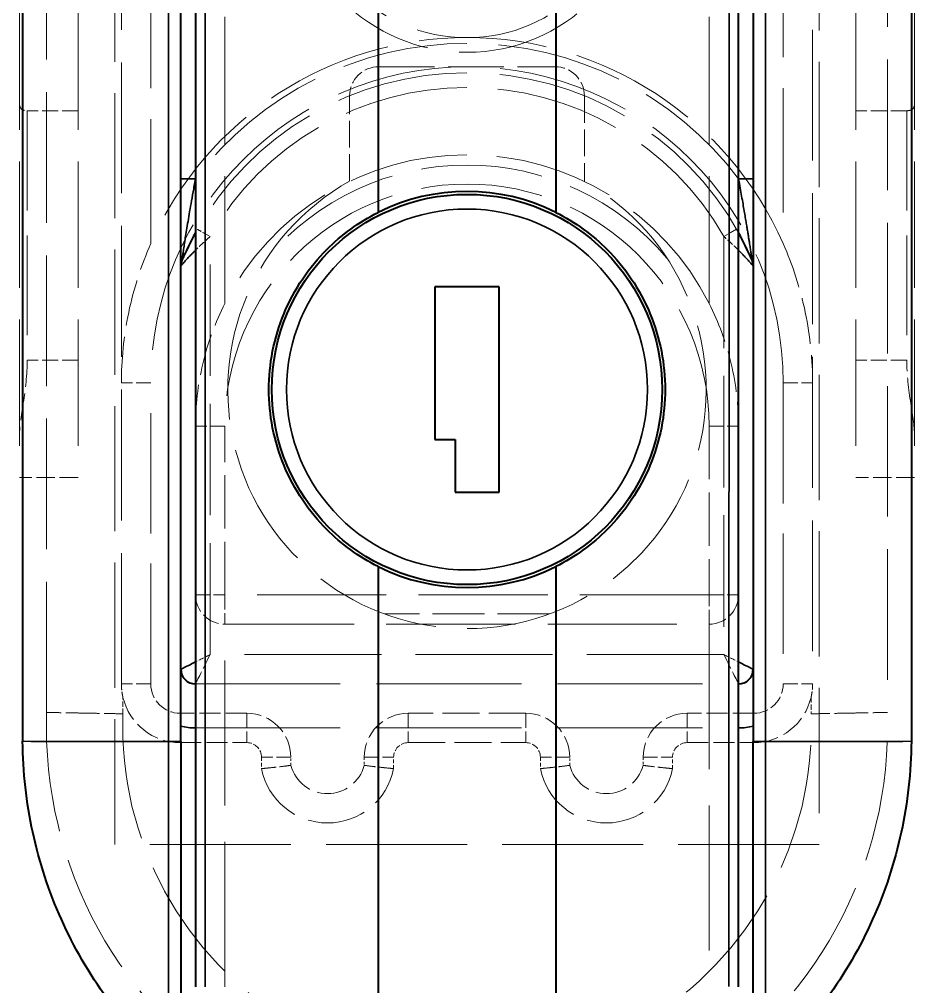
# Model space of a CAD drawing. Header units: millimetres. Extents: x 0 to 2523, y 0 to 1782.
# Drawn here: x 208.18 to 253.93, y 1407.33 to 1456.78 of the extents above; entities that cross this region are included whole.
import ezdxf

# ---------------------------------------------------------------- set-up
doc = ezdxf.new("R2010")
doc.units = ezdxf.units.MM
doc.header["$LTSCALE"] = 3
doc.linetypes.add('DASHED', pattern=[0.2067, 0.1654, -0.0413])
for name, color, linetype, lineweight in [('가려진 것(ISO)', 2, 'DASHED', 18), ('가려진 좁은 것(ISO)', 2, 'DASHED', 18), ('가시적인 것(ISO)', 3, 'Continuous', 40), ('가시적인 좁은 것(ISO)', 3, 'Continuous', 35)]:
    doc.layers.add(name, color=color, linetype=linetype, lineweight=lineweight)

msp = doc.modelspace()

# ---------------------------------------------------------------- linework, layer by layer
at = {"layer": '가려진 것(ISO)', "ltscale": 12.901145}
for p, q in [((213.0513, 1414.6057), (213.0513, 1558.6057)), ((249.0513, 1558.6057), (249.0513, 1414.6057))]:
    msp.add_line(p, q, dxfattribs=at)
at = {"layer": '가려진 것(ISO)', "ltscale": 13.453591}
for p, q in [((209.5713, 1421.3477), (209.5713, 1554.8289)), ((252.5313, 1554.8289), (252.5313, 1421.3477))]:
    msp.add_line(p, q, dxfattribs=at)
at = {"layer": '가려진 것(ISO)', "ltscale": 13.48312}
for p, q in [((213.3913, 1422.8034), (213.3913, 1539.8557)), ((248.7112, 1539.8557), (248.7112, 1422.8034))]:
    msp.add_line(p, q, dxfattribs=at)
at = {"layer": '가려진 것(ISO)', "ltscale": 13.025194}
for p, q in [((208.1763, 1538.3557), (208.1763, 1433.3557)), ((211.1763, 1538.3557), (211.1763, 1433.3557)), ((250.9263, 1538.3557), (250.9263, 1433.3557)), ((253.9263, 1538.3557), (253.9263, 1433.3557))]:
    msp.add_line(p, q, dxfattribs=at)
at = {"layer": '가려진 것(ISO)', "ltscale": 5.71399}
msp.add_line((226.5513, 1454.3557), (235.5513, 1454.3557), dxfattribs=at)
at = {"layer": '가려진 것(ISO)', "ltscale": 2.760872}
for p, q in [((225.0513, 1448.507), (225.0513, 1452.8557)), ((237.0513, 1452.8557), (237.0513, 1448.507))]:
    msp.add_line(p, q, dxfattribs=at)
at = {"layer": '가려진 것(ISO)', "ltscale": 10.2806}
for p, q in [((208.5782, 1452.1057), (208.5782, 1439.3557)), ((253.5244, 1452.1057), (253.5244, 1439.3557))]:
    msp.add_line(p, q, dxfattribs=at)
at = {"layer": '가려진 것(ISO)', "ltscale": 1.649416}
for p, q in [((211.1763, 1452.1057), (208.5782, 1452.1057)), ((253.5244, 1452.1057), (250.9263, 1452.1057))]:
    msp.add_line(p, q, dxfattribs=at)
at = {"layer": '가려진 것(ISO)', "ltscale": 1.904597}
for p, q in [((211.1763, 1433.3557), (208.1763, 1433.3557)), ((253.9263, 1433.3557), (250.9263, 1433.3557))]:
    msp.add_line(p, q, dxfattribs=at)
at = {"layer": '가려진 것(ISO)', "ltscale": 13.304306}
msp.add_line((218.6763, 1425.8557), (243.4263, 1425.8557), dxfattribs=at)
at = {"layer": '가려진 것(ISO)', "ltscale": 14.916949}
msp.add_line((217.1763, 1422.8041), (244.9263, 1422.8041), dxfattribs=at)
at = {"layer": '가려진 것(ISO)', "ltscale": 0.531622}
for p, q in [((213.4713, 1421.2779), (213.4713, 1422.1154)), ((248.6313, 1422.1154), (248.6313, 1421.2779))]:
    msp.add_line(p, q, dxfattribs=at)
at = {"layer": '가려진 것(ISO)', "ltscale": 2.164878}
for p, q in [((216.3913, 1419.8034), (219.8013, 1419.8034)), ((242.3013, 1419.8034), (245.7112, 1419.8034))]:
    msp.add_line(p, q, dxfattribs=at)
at = {"layer": '가려진 것(ISO)', "ltscale": 3.809293}
msp.add_line((228.0513, 1419.8034), (234.0513, 1419.8034), dxfattribs=at)
at = {"layer": '가려진 것(ISO)', "ltscale": 0.366845}
for p, q in [((220.5513, 1419.0534), (220.5513, 1418.4754)), ((227.3013, 1418.4754), (227.3013, 1419.0534)), ((234.8013, 1419.0534), (234.8013, 1418.4754)), ((241.5513, 1418.4754), (241.5513, 1419.0534))]:
    msp.add_line(p, q, dxfattribs=at)
at = {"layer": '가려진 것(ISO)', "ltscale": 14.513788}
msp.add_line((249.0513, 1414.6057), (213.0513, 1414.6057), dxfattribs=at)
at = {"layer": '가려진 것(ISO)', "ltscale": 13.027546}
msp.add_circle((231.0513, 1464.0907), 9, dxfattribs=at)
at = {"layer": '가려진 것(ISO)', "ltscale": 13.164933}
msp.add_arc((231.0513, 1438.1879), 17.66, 23.78546, 156.21454, dxfattribs=at)
at = {"layer": '가려진 것(ISO)', "ltscale": 1.495845}
for centre, start, end in [((226.5513, 1452.8557), 90, 180), ((235.5513, 1452.8557), 0, 90)]:
    msp.add_arc(centre, 1.5, start, end, dxfattribs=at)
at = {"layer": '가려진 것(ISO)', "ltscale": 13.620934}
msp.add_arc((231.0513, 1438.1879), 15.86, 28.97339, 151.02661, dxfattribs=at)
at = {"layer": '가려진 것(ISO)', "ltscale": 12.323392}
msp.add_arc((231.0513, 1435.9807), 13.875, 26.88805, 153.11195, dxfattribs=at)
at = {"layer": '가려진 것(ISO)', "ltscale": 12.955364}
msp.add_arc((231.0513, 1437.8557), 12.225, 119.39302, 60.60698, dxfattribs=at)
at = {"layer": '가려진 것(ISO)', "ltscale": 1.818979}
for centre, start, end in [((218.6763, 1427.3557), 180, 270), ((243.4263, 1427.3557), 270, 0)]:
    msp.add_arc(centre, 1.5, start, end, dxfattribs=at)
at = {"layer": '가려진 것(ISO)', "ltscale": 2.551056}
for centre, start, end in [((216.3913, 1422.8034), 193.25787, 270), ((245.7112, 1422.8034), 270, 346.74213)]:
    msp.add_arc(centre, 3, start, end, dxfattribs=at)
at = {"layer": '가려진 것(ISO)', "ltscale": 12.361229}
msp.add_arc((231.0513, 1420.6148), 21.4925, 178.04579, 1.95421, dxfattribs=at)
at = {"layer": '가려진 것(ISO)', "ltscale": 13.0382}
msp.add_arc((231.0513, 1420.6148), 17.5925, 177.84, 2.16, dxfattribs=at)
at = {"layer": '가려진 것(ISO)', "ltscale": 0.747873}
for centre, start, end in [((219.8013, 1419.0534), 0, 90), ((228.0513, 1419.0534), 90, 180), ((234.0513, 1419.0534), 0, 90), ((242.3013, 1419.0534), 90, 180)]:
    msp.add_arc(centre, 0.75, start, end, dxfattribs=at)
at = {"layer": '가려진 것(ISO)', "ltscale": 6.012247}
for centre in [(223.9263, 1419.1394), (238.1763, 1419.1394)]:
    msp.add_arc(centre, 3.4397, 191.12991, 348.87009, dxfattribs=at)
at = {"layer": '가려진 것(ISO)', "ltscale": 1.041479}
for points in [[(208.1763, 1452.5076), (208.1763, 1452.4975), (208.1764, 1452.4876), (208.1806, 1452.3567), (208.2112, 1452.2564), (208.3468, 1452.1312), (208.4525, 1452.1057), (208.5782, 1452.1057)], [(253.5244, 1452.1057), (253.5345, 1452.1058), (253.5444, 1452.1059), (253.6753, 1452.11), (253.7756, 1452.1406), (253.9008, 1452.2763), (253.9263, 1452.382), (253.9263, 1452.5076)]]:
    msp.add_open_spline(points, degree=3, knots=[0.20152866, 0.20152866, 0.20152866, 0.20152866, 0.20551375, 0.20551375, 0.2557879, 0.2557879, 0.30606206, 0.30606206, 0.30606206, 0.30606206], dxfattribs=at)
at = {"layer": '가려진 것(ISO)', "ltscale": 4.766037}
for points, knots in [([(213.3913, 1438.1879), (213.3913, 1439.3278), (213.5083, 1440.5712), (214.0192, 1443.0196), (214.4125, 1444.2239), (214.8913, 1445.3104)], [-1.43309057, -1.43309057, -1.43309057, -1.43309057, -1.19562768, -1.19562768, -0.95816479, -0.95816479, -0.95816479, -0.95816479]), ([(247.2112, 1445.3104), (247.6901, 1444.2239), (248.0834, 1443.0196), (248.5943, 1440.5712), (248.7112, 1439.3278), (248.7112, 1438.1879)], [-0.47492577, -0.47492577, -0.47492577, -0.47492577, -0.23746289, -0.23746289, 0, 0, 0, 0])]:
    msp.add_open_spline(points, degree=3, knots=knots, dxfattribs=at)
at = {"layer": '가려진 것(ISO)', "ltscale": 0.175755}
msp.add_open_spline([(216.4262, 1444.1804), (216.4262, 1444.1964), (216.4263, 1444.2218), (216.4263, 1444.2587)], degree=3, dxfattribs=at)
at = {"layer": '가려진 것(ISO)', "ltscale": 4.259145}
for points, knots in [([(217.1763, 1435.9807), (217.1763, 1436.9919), (217.2932, 1438.0926), (217.8031, 1440.2502), (218.1949, 1441.3063), (218.6763, 1442.2557)], [0, 0, 0, 0, 0.21288965, 0.21288965, 0.42577929, 0.42577929, 0.42577929, 0.42577929]), ([(243.4263, 1442.2557), (243.9077, 1441.3063), (244.2995, 1440.2502), (244.8093, 1438.0926), (244.9263, 1436.9919), (244.9263, 1435.9807)], [0.87117261, 0.87117261, 0.87117261, 0.87117261, 1.08406226, 1.08406226, 1.2969519, 1.2969519, 1.2969519, 1.2969519])]:
    msp.add_open_spline(points, degree=3, knots=knots, dxfattribs=at)
at = {"layer": '가려진 것(ISO)', "ltscale": 2.766944}
msp.add_open_spline([(208.5782, 1439.3557), (208.5782, 1438.6288), (208.4862, 1437.8638), (208.2786, 1436.5021), (208.1766, 1435.8955), (208.1763, 1435.3871)], degree=3, knots=[1.22288463, 1.22288463, 1.22288463, 1.22288463, 1.3682602, 1.3682602, 1.50283407, 1.50283407, 1.50283407, 1.50283407], dxfattribs=at)
at = {"layer": '가려진 것(ISO)', "ltscale": 2.766941}
msp.add_open_spline([(253.9263, 1435.3871), (253.9259, 1435.8928), (253.8252, 1436.4947), (253.6177, 1437.8547), (253.5244, 1438.6242), (253.5244, 1439.3557)], degree=3, knots=[-0.89271233, -0.89271233, -0.89271233, -0.89271233, -0.7589759, -0.7589759, -0.61266995, -0.61266995, -0.61266995, -0.61266995], dxfattribs=at)
at = {"layer": '가려진 것(ISO)', "ltscale": 0.623988}
msp.add_open_spline([(213.3913, 1422.8034), (213.3913, 1422.6842), (213.4006, 1422.5446), (213.4208, 1422.38), (213.4308, 1422.3158), (213.4473, 1422.2247), (213.4558, 1422.1841), (213.4679, 1422.1294), (213.4699, 1422.121), (213.4713, 1422.1154)], degree=3, knots=[0.062306408, 0.062306408, 0.062306408, 0.062306408, 0.086141003, 0.086141003, 0.099228248, 0.099228248, 0.111920532, 0.111920532, 0.124612816, 0.124612816, 0.124612816, 0.124612816], dxfattribs=at)
at = {"layer": '가려진 것(ISO)', "ltscale": 0.624218}
msp.add_open_spline([(248.6313, 1422.1154), (248.632, 1422.1181), (248.633, 1422.1223), (248.6394, 1422.1507), (248.6442, 1422.1723), (248.6557, 1422.228), (248.6633, 1422.267), (248.6781, 1422.3563), (248.6854, 1422.4067), (248.7039, 1422.5678), (248.7112, 1422.6891), (248.7112, 1422.8034)], degree=3, knots=[-0.190458105, -0.190458105, -0.190458105, -0.190458105, -0.181558654, -0.181558654, -0.172659203, -0.172659203, -0.16123742, -0.16123742, -0.149815637, -0.149815637, -0.12697207, -0.12697207, -0.12697207, -0.12697207], dxfattribs=at)
at = {"layer": '가려진 것(ISO)', "ltscale": 1.944749}
msp.add_open_spline([(211.5213, 1421.3137), (211.3187, 1421.3173), (211.1156, 1421.3209), (210.9217, 1421.3243), (210.7279, 1421.3277), (210.5433, 1421.331), (210.3775, 1421.3338), (210.2118, 1421.3367), (210.0648, 1421.3392), (209.9443, 1421.3413), (209.8237, 1421.3434), (209.7296, 1421.345), (209.6665, 1421.3461), (209.6034, 1421.3472), (209.5841, 1421.3475), (209.5713, 1421.3477)], degree=3, knots=[0, 0, 0, 0, 0.2, 0.2, 0.2, 0.4, 0.4, 0.4, 0.6, 0.6, 0.6, 0.8, 0.8, 0.8, 1, 1, 1, 1], dxfattribs=at)
at = {"layer": '가려진 것(ISO)', "ltscale": 1.944762}
msp.add_open_spline([(213.4713, 1421.2779), (213.4585, 1421.2781), (213.4392, 1421.2785), (213.3761, 1421.2797), (213.313, 1421.2808), (213.2189, 1421.2826), (213.0983, 1421.2849), (212.9777, 1421.2871), (212.8308, 1421.2898), (212.6651, 1421.2929), (212.4993, 1421.296), (212.3147, 1421.2993), (212.1208, 1421.3029), (211.927, 1421.3064), (211.7239, 1421.31), (211.5213, 1421.3137)], degree=3, knots=[0, 0, 0, 0, 0.2, 0.2, 0.2, 0.4, 0.4, 0.4, 0.6, 0.6, 0.6, 0.8, 0.8, 0.8, 1, 1, 1, 1], dxfattribs=at)
at = {"layer": '가려진 것(ISO)', "ltscale": 1.944767}
msp.add_open_spline([(248.6313, 1421.2779), (248.6443, 1421.2781), (248.6639, 1421.2785), (248.7272, 1421.2797), (248.7905, 1421.2809), (248.8845, 1421.2826), (249.0041, 1421.2849), (249.1237, 1421.2871), (249.2686, 1421.2898), (249.433, 1421.2928), (249.5975, 1421.2958), (249.7816, 1421.2992), (249.9761, 1421.3028), (250.1707, 1421.3063), (250.3757, 1421.31), (250.5813, 1421.3137)], degree=3, knots=[0, 0, 0, 0, 0.2, 0.2, 0.2, 0.4, 0.4, 0.4, 0.6, 0.6, 0.6, 0.8, 0.8, 0.8, 1, 1, 1, 1], dxfattribs=at)
at = {"layer": '가려진 것(ISO)', "ltscale": 1.944754}
msp.add_open_spline([(250.5813, 1421.3137), (250.7869, 1421.3173), (250.9919, 1421.321), (251.1865, 1421.3244), (251.381, 1421.3278), (251.5651, 1421.3311), (251.7295, 1421.3339), (251.894, 1421.3368), (252.0389, 1421.3393), (252.1585, 1421.3413), (252.2781, 1421.3434), (252.3721, 1421.345), (252.4354, 1421.3461), (252.4987, 1421.3472), (252.5182, 1421.3475), (252.5313, 1421.3477)], degree=3, knots=[0, 0, 0, 0, 0.2, 0.2, 0.2, 0.4, 0.4, 0.4, 0.6, 0.6, 0.6, 0.8, 0.8, 0.8, 1, 1, 1, 1], dxfattribs=at)
at = {"layer": '가려진 것(ISO)', "ltscale": 1.500681}
for points in [[(220.5513, 1418.4754), (220.5611, 1418.4764), (220.5757, 1418.4778), (220.6239, 1418.4825), (220.672, 1418.4873), (220.7439, 1418.4944), (220.836, 1418.5038), (220.9281, 1418.5131), (221.0403, 1418.5247), (221.1679, 1418.5385), (221.2956, 1418.5522), (221.4388, 1418.5681), (221.5887, 1418.5856), (221.7387, 1418.6032), (221.8952, 1418.6223), (222.0513, 1418.6426)], [(227.3013, 1418.4754), (227.2915, 1418.4764), (227.2768, 1418.4778), (227.2287, 1418.4825), (227.1806, 1418.4873), (227.1087, 1418.4944), (227.0166, 1418.5038), (226.9245, 1418.5131), (226.8123, 1418.5247), (226.6846, 1418.5385), (226.557, 1418.5522), (226.4137, 1418.5681), (226.2638, 1418.5856), (226.1139, 1418.6032), (225.9574, 1418.6223), (225.8013, 1418.6426)], [(234.8013, 1418.4754), (234.8111, 1418.4764), (234.8257, 1418.4778), (234.8739, 1418.4825), (234.922, 1418.4873), (234.9939, 1418.4944), (235.086, 1418.5038), (235.1781, 1418.5131), (235.2903, 1418.5247), (235.4179, 1418.5385), (235.5456, 1418.5522), (235.6888, 1418.5681), (235.8387, 1418.5856), (235.9887, 1418.6032), (236.1452, 1418.6223), (236.3013, 1418.6426)], [(241.5513, 1418.4754), (241.5415, 1418.4764), (241.5268, 1418.4778), (241.4787, 1418.4825), (241.4306, 1418.4873), (241.3587, 1418.4944), (241.2666, 1418.5038), (241.1745, 1418.5131), (241.0623, 1418.5247), (240.9346, 1418.5385), (240.807, 1418.5522), (240.6637, 1418.5681), (240.5138, 1418.5856), (240.3639, 1418.6032), (240.2074, 1418.6223), (240.0513, 1418.6426)]]:
    msp.add_open_spline(points, degree=3, knots=[0, 0, 0, 0, 0.2, 0.2, 0.2, 0.4, 0.4, 0.4, 0.6, 0.6, 0.6, 0.8, 0.8, 0.8, 1, 1, 1, 1], dxfattribs=at)
at = {"layer": '가려진 좁은 것(ISO)', "ltscale": 13.116171}
for p, q in [((218.6763, 1442.2557), (218.6763, 1539.8557)), ((243.4263, 1442.2557), (243.4263, 1539.8557))]:
    msp.add_line(p, q, dxfattribs=at)
at = {"layer": '가려진 좁은 것(ISO)', "ltscale": 12.81653}
for p, q in [((214.8913, 1445.3104), (214.8913, 1532.7332)), ((247.2112, 1532.7332), (247.2112, 1445.3104))]:
    msp.add_line(p, q, dxfattribs=at)
at = {"layer": '가려진 좁은 것(ISO)', "ltscale": 0.747873}
msp.add_line((244.8278, 1446.0458), (244.1763, 1445.6742), dxfattribs=at)
at = {"layer": '가려진 좁은 것(ISO)', "ltscale": 11.487453}
for p, q in [((217.9263, 1424.3041), (217.9263, 1445.6742)), ((244.1763, 1445.6742), (244.1763, 1424.3041))]:
    msp.add_line(p, q, dxfattribs=at)
at = {"layer": '가려진 좁은 것(ISO)', "ltscale": 1.649416}
for p, q in [((211.1763, 1439.3557), (208.5782, 1439.3557)), ((253.5244, 1439.3557), (250.9263, 1439.3557))]:
    msp.add_line(p, q, dxfattribs=at)
at = {"layer": '가려진 좁은 것(ISO)', "ltscale": 1.495845}
for p, q in [((214.8913, 1438.1879), (213.3913, 1438.1879)), ((247.2112, 1438.1879), (248.7112, 1438.1879)), ((218.6763, 1435.9807), (217.1763, 1435.9807)), ((243.4263, 1435.9807), (244.9263, 1435.9807)), ((217.1763, 1427.3557), (218.6763, 1427.3557)), ((218.6763, 1427.3557), (218.6763, 1425.8557)), ((243.4263, 1427.3557), (244.9263, 1427.3557)), ((243.4263, 1425.8557), (243.4263, 1427.3557)), ((214.8913, 1422.8034), (213.3913, 1422.8034)), ((247.2112, 1422.8034), (248.7112, 1422.8034)), ((216.3913, 1421.3034), (216.3913, 1419.8034)), ((219.8013, 1421.3034), (219.8013, 1419.8034)), ((228.0513, 1421.3034), (228.0513, 1419.8034)), ((234.0513, 1421.3034), (234.0513, 1419.8034)), ((242.3013, 1421.3034), (242.3013, 1419.8034)), ((245.7112, 1421.3034), (245.7112, 1419.8034)), ((222.0513, 1419.0534), (220.5513, 1419.0534)), ((225.8013, 1419.0534), (227.3013, 1419.0534)), ((236.3013, 1419.0534), (234.8013, 1419.0534)), ((240.0513, 1419.0534), (241.5513, 1419.0534))]:
    msp.add_line(p, q, dxfattribs=at)
at = {"layer": '가려진 좁은 것(ISO)', "ltscale": 12.404889}
for p, q in [((214.8913, 1422.8034), (214.8913, 1438.1879)), ((247.2112, 1438.1879), (247.2112, 1422.8034))]:
    msp.add_line(p, q, dxfattribs=at)
at = {"layer": '가려진 좁은 것(ISO)', "ltscale": 5.475903}
for p, q in [((218.6763, 1427.3557), (218.6763, 1435.9807)), ((243.4263, 1435.9807), (243.4263, 1427.3557))]:
    msp.add_line(p, q, dxfattribs=at)
at = {"layer": '가려진 좁은 것(ISO)', "ltscale": 13.304306}
msp.add_line((243.4263, 1427.3557), (218.6763, 1427.3557), dxfattribs=at)
at = {"layer": '가려진 좁은 것(ISO)', "ltscale": 5.362562}
msp.add_line((235.2745, 1426.3834), (226.828, 1426.3834), dxfattribs=at)
at = {"layer": '가려진 좁은 것(ISO)', "ltscale": 14.937107}
for p, q in [((218.6763, 1407.3307), (218.6763, 1425.8557)), ((243.4263, 1425.8557), (243.4263, 1407.3307))]:
    msp.add_line(p, q, dxfattribs=at)
at = {"layer": '가려진 좁은 것(ISO)', "ltscale": 14.110627}
msp.add_line((244.1763, 1424.3041), (217.9263, 1424.3041), dxfattribs=at)
at = {"layer": '가려진 좁은 것(ISO)', "ltscale": 2.164878}
for p, q in [((219.8013, 1421.3034), (216.3913, 1421.3034)), ((245.7112, 1421.3034), (242.3013, 1421.3034))]:
    msp.add_line(p, q, dxfattribs=at)
at = {"layer": '가려진 좁은 것(ISO)', "ltscale": 3.809293}
msp.add_line((234.0513, 1421.3034), (228.0513, 1421.3034), dxfattribs=at)
at = {"layer": '가려진 좁은 것(ISO)', "ltscale": 14.916949}
msp.add_line((217.1763, 1420.5541), (244.9263, 1420.5541), dxfattribs=at)
at = {"layer": '가려진 좁은 것(ISO)', "ltscale": 0.260688}
for p, q in [((222.0513, 1418.6426), (222.0513, 1419.0534)), ((225.8013, 1419.0534), (225.8013, 1418.6426)), ((236.3013, 1418.6426), (236.3013, 1419.0534)), ((240.0513, 1419.0534), (240.0513, 1418.6426))]:
    msp.add_line(p, q, dxfattribs=at)
at = {"layer": '가려진 좁은 것(ISO)', "ltscale": 13.932237}
msp.add_circle((231.0513, 1464.0907), 8.25, dxfattribs=at)
at = {"layer": '가려진 좁은 것(ISO)', "ltscale": 12.962598}
msp.add_arc((231.0513, 1438.1879), 17.36, 36.94116, 143.05884, dxfattribs=at)
at = {"layer": '가려진 좁은 것(ISO)', "ltscale": 13.645111}
msp.add_arc((231.0513, 1438.1879), 16.16, 0, 180, dxfattribs=at)
at = {"layer": '가려진 좁은 것(ISO)', "ltscale": 12.822332}
msp.add_arc((231.0513, 1438.1879), 15.11, 29.69988, 150.30012, dxfattribs=at)
at = {"layer": '가려진 좁은 것(ISO)', "ltscale": 12.506118}
msp.add_arc((231.0513, 1435.9807), 13.3474, 40.06523, 139.93477, dxfattribs=at)
at = {"layer": '가려진 좁은 것(ISO)', "ltscale": 12.539013}
msp.add_arc((231.0513, 1435.9807), 12.375, 0, 180, dxfattribs=at)
at = {"layer": '가려진 좁은 것(ISO)', "ltscale": 1.495845}
for centre, start, end in [((216.3913, 1422.8034), 180, 270), ((245.7112, 1422.8034), 270, 0)]:
    msp.add_arc(centre, 1.5, start, end, dxfattribs=at)
at = {"layer": '가려진 좁은 것(ISO)', "ltscale": 2.243818}
for centre, start, end in [((219.8013, 1419.0534), 0, 90), ((228.0513, 1419.0534), 90, 180), ((234.0513, 1419.0534), 0, 90), ((242.3013, 1419.0534), 90, 180)]:
    msp.add_arc(centre, 2.25, start, end, dxfattribs=at)
at = {"layer": '가려진 좁은 것(ISO)', "ltscale": 3.230887}
for centre in [(223.9263, 1419.1394), (238.1763, 1419.1394)]:
    msp.add_arc(centre, 1.9397, 194.83941, 345.16059, dxfattribs=at)
at = {"layer": '가려진 좁은 것(ISO)', "ltscale": 0.747873}
msp.add_ellipse((217.9263, 1445.6742), major_axis=(-0.6515, 0.3716), ratio=0.00001, start_param=4.7983817, end_param=6.4526985, dxfattribs=at)
at = {"layer": '가려진 좁은 것(ISO)', "ltscale": 1.585355}
msp.add_ellipse((217.9263, 1424.3042), major_axis=(0.75, 1.5001), ratio=0.00001, start_param=1.5705175, end_param=3.1409546, dxfattribs=at)
at = {"layer": '가려진 좁은 것(ISO)', "ltscale": 0.552545}
msp.add_ellipse((217.9264, 1424.3042), major_axis=(1.5001, 0.7501), ratio=0.00001, start_param=1.5708866, end_param=2.0944419, dxfattribs=at)
at = {"layer": '가려진 좁은 것(ISO)', "ltscale": 0.552546}
msp.add_ellipse((244.1762, 1424.3042), major_axis=(1.5001, -0.75), ratio=0.00001, start_param=4.7122039, end_param=5.2357319, dxfattribs=at)
at = {"layer": '가려진 좁은 것(ISO)', "ltscale": 1.585354}
msp.add_ellipse((244.1762, 1424.3043), major_axis=(0.7501, -1.5001), ratio=0.00001, start_param=4.7124793, end_param=6.2831503, dxfattribs=at)
at = {"layer": '가려진 좁은 것(ISO)', "ltscale": 0.667668}
for points, knots in [([(217.9263, 1445.6742), (217.8521, 1445.6092), (217.7815, 1445.5462), (217.715, 1445.4859), (217.6485, 1445.4256), (217.5861, 1445.3681), (217.5269, 1445.3128), (217.4678, 1445.2575), (217.412, 1445.2045), (217.3592, 1445.1537), (217.3064, 1445.1029), (217.2567, 1445.0543), (217.2098, 1445.0079), (217.1984, 1444.9967), (217.1873, 1444.9857), (217.1763, 1444.9747)], [0, 0, 0, 0, 0.06666667, 0.06666667, 0.06666667, 0.13333333, 0.13333333, 0.13333333, 0.2, 0.2, 0.2, 0.26666667, 0.26666667, 0.26666667, 0.28273068, 0.28273068, 0.28273068, 0.28273068]), ([(244.9263, 1444.9747), (244.8891, 1445.0117), (244.85, 1445.0502), (244.8089, 1445.0903), (244.7517, 1445.1459), (244.6906, 1445.2046), (244.6251, 1445.2663), (244.5596, 1445.3281), (244.4898, 1445.3929), (244.415, 1445.461), (244.3403, 1445.529), (244.2605, 1445.6004), (244.1763, 1445.6742)], [0.75201209, 0.75201209, 0.75201209, 0.75201209, 0.8, 0.8, 0.8, 0.86666667, 0.86666667, 0.86666667, 0.93333333, 0.93333333, 0.93333333, 1, 1, 1, 1])]:
    msp.add_open_spline(points, degree=3, knots=knots, dxfattribs=at)
at = {"layer": '가시적인 것(ISO)'}
for p, q in [((226.5168, 1552.2051), (226.5168, 1446.9086)), ((235.5857, 1552.2049), (235.5858, 1446.9086)), ((208.3451, 1550.9028), (208.3451, 1419.8719)), ((253.7575, 1550.9028), (253.7575, 1419.8719)), ((216.4263, 1419.8604), (216.4263, 1539.8557)), ((217.1763, 1539.8557), (217.1763, 1407.3307)), ((244.9263, 1407.3304), (244.9263, 1539.8559)), ((245.6763, 1539.8557), (245.6763, 1419.8624)), ((229.4013, 1443.1057), (229.4013, 1435.3057)), ((232.7013, 1443.1057), (229.4013, 1443.1057)), ((232.7013, 1432.6057), (232.7013, 1443.1057)), ((229.4013, 1435.3057), (230.4513, 1435.3057)), ((230.4513, 1435.3057), (230.4513, 1432.6057)), ((230.4513, 1432.6057), (232.7013, 1432.6057)), ((226.5168, 1428.8029), (226.5166, 1394.9814)), ((235.5858, 1428.8029), (235.5857, 1394.9816)), ((216.4263, 1419.8604), (216.4263, 1404.094)), ((245.6763, 1404.094), (245.6763, 1419.8624))]:
    msp.add_line(p, q, dxfattribs=at)
msp.add_circle((231.0513, 1437.8557), 9.975, dxfattribs=at)
for centre, radius, start, end in [((231.0513, 1437.8557), 10.125, 63.39417, 116.60583), ((231.0513, 1438.1879), 15.86, 151.02661, 156.67427), ((231.0513, 1438.1879), 15.86, 23.32573, 28.97339), ((217.1763, 1444.1708), 0.75, 158.65078, 180), ((244.9263, 1444.1708), 0.75, 0, 23.32573), ((231.0513, 1437.8557), 10.125, 243.39417, 296.60583), ((217.1763, 1423.5541), 0.75, 180, 270), ((244.9263, 1423.5541), 0.75, 270, 0)]:
    msp.add_arc(centre, radius, start, end, dxfattribs=at)
for points, knots in [([(226.5168, 1428.8029), (225.526, 1429.2992), (224.6287, 1429.9594), (222.9962, 1431.5919), (222.2181, 1432.7263), (221.183, 1435.2189), (220.9263, 1436.5777), (220.9263, 1437.8557), (220.9263, 1439.1338), (221.183, 1440.4925), (222.2181, 1442.9852), (222.9962, 1444.1196), (224.6287, 1445.752), (225.526, 1446.4123), (226.5168, 1446.9086)], [-0.7215184, -0.7215184, -0.7215184, -0.7215184, -0.5112141, -0.5112141, -0.255607, -0.255607, 0, 0, 0, 0.255607, 0.255607, 0.5112141, 0.5112141, 0.7215184, 0.7215184, 0.7215184, 0.7215184]), ([(235.5858, 1446.9086), (236.5766, 1446.4123), (237.4739, 1445.752), (239.1063, 1444.1196), (239.8845, 1442.9852), (240.9196, 1440.4925), (241.1763, 1439.1338), (241.1763, 1436.5777), (240.9196, 1435.2189), (239.8845, 1432.7263), (239.1063, 1431.5919), (237.4739, 1429.9594), (236.5766, 1429.2992), (235.5858, 1428.8029)], [1.3231563, 1.3231563, 1.3231563, 1.3231563, 1.5334605, 1.5334605, 1.7890676, 1.7890676, 2.0446746, 2.0446746, 2.3002817, 2.3002817, 2.5558887, 2.5558887, 2.766193, 2.766193, 2.766193, 2.766193]), ([(215.7939, 1403.2364), (214.6347, 1404.287), (213.5869, 1405.4551), (211.7485, 1407.9882), (210.963, 1409.3462), (209.684, 1412.2025), (209.1944, 1413.6921), (208.696, 1415.9838), (208.5695, 1416.7558), (208.3969, 1418.3094), (208.3507, 1419.0907), (208.3451, 1419.8719)], [-1.2522093, -1.2522093, -1.2522093, -1.2522093, -0.9389682, -0.9389682, -0.6257615, -0.6257615, -0.3126285, -0.3126285, -0.1562493, -0.1562493, -0.000001, -0.000001, -0.000001, -0.000001]), ([(253.7575, 1419.8719), (253.7519, 1419.0905), (253.7057, 1418.3091), (253.533, 1416.7552), (253.4064, 1415.983), (252.9078, 1413.6908), (252.418, 1412.201), (251.1388, 1409.3448), (250.3534, 1407.9872), (248.5152, 1405.4546), (247.4676, 1404.2868), (246.3087, 1403.2364)], [-1.2507899, -1.2507899, -1.2507899, -1.2507899, -1.0946869, -1.0946869, -0.9384539, -0.9384539, -0.625614, -0.625614, -0.3128247, -0.3128247, -0.0000009, -0.0000009, -0.0000009, -0.0000009])]:
    msp.add_open_spline(points, degree=3, knots=knots, dxfattribs=at)
for points in [[(216.4876, 1444.4678), (216.4842, 1444.4599), (216.4809, 1444.4519), (216.4778, 1444.4439)], [(216.4876, 1444.4678), (216.4876, 1444.4678), (216.4876, 1444.4678), (216.4876, 1444.4678)]]:
    msp.add_open_spline(points, degree=3, dxfattribs=at)
at = {"layer": '가시적인 좁은 것(ISO)'}
for p, q in [((215.7939, 1419.8603), (215.7939, 1539.8557)), ((217.6635, 1539.8557), (217.6635, 1407.3307)), ((244.4391, 1407.3314), (244.4414, 1539.8554)), ((246.3087, 1539.8557), (246.3087, 1419.8603)), ((217.1763, 1448.6211), (216.4263, 1448.6211)), ((244.9263, 1448.6211), (245.6763, 1448.6211)), ((215.7939, 1419.8603), (215.7939, 1403.2364)), ((216.4263, 1419.8603), (215.7939, 1419.8603)), ((246.3087, 1403.2364), (246.3087, 1419.8603))]:
    msp.add_line(p, q, dxfattribs=at)
msp.add_circle((231.0513, 1437.8557), 9.225, dxfattribs=at)
for centre, start, end in [((217.1763, 1423.5541), 255.52249, 270), ((244.9263, 1423.5541), 270, 284.47751)]:
    msp.add_arc(centre, 3, start, end, dxfattribs=at)
for centre, major_axis, ratio, start_param, end_param in [((217.9264, 1424.3042), (1.5001, 0.7501), 0.00001, 2.0944419, 3.1415575), ((244.1762, 1424.3042), (1.5001, -0.75), 0.00001, 5.2357319, 6.2827348), ((231.0513, 1419.9656), (-37.6349, -0.0075), 0.0029709, 0.9231277, 1.1533723), ((246.1263, 1419.8624), (-0.45, 0), 0.0050933, 6.2831833, 8.2714039), ((231.0513, 1419.9656), (-37.6349, 0.0075), 0.0029709, 1.9882204, 2.2184649)]:
    msp.add_ellipse(centre, major_axis=major_axis, ratio=ratio, start_param=start_param, end_param=end_param, dxfattribs=at)
for points, knots in [([(216.4876, 1444.4678), (216.4876, 1444.4678), (216.4897, 1444.4835), (216.4945, 1444.5163), (216.4992, 1444.5492), (216.5063, 1444.5994), (216.5153, 1444.6627), (216.5243, 1444.7261), (216.5355, 1444.8024), (216.5482, 1444.8888), (216.561, 1444.9752), (216.5753, 1445.0716), (216.5912, 1445.1763), (216.607, 1445.281), (216.6244, 1445.3938), (216.6432, 1445.5143), (216.662, 1445.6347), (216.6823, 1445.7628), (216.7042, 1445.8991), (216.7262, 1446.0355), (216.7498, 1446.18), (216.7752, 1446.3333), (216.8006, 1446.4867), (216.8279, 1446.6487), (216.8571, 1446.8198), (216.8863, 1446.991), (216.9175, 1447.1711), (216.9507, 1447.3608), (216.9839, 1447.5504), (217.0192, 1447.7496), (217.0568, 1447.9595), (217.0943, 1448.1694), (217.1342, 1448.3901), (217.1763, 1448.6211)], [0.00005264, 0.00005264, 0.00005264, 0.00005264, 0.09090909, 0.09090909, 0.09090909, 0.18181818, 0.18181818, 0.18181818, 0.27272727, 0.27272727, 0.27272727, 0.36363636, 0.36363636, 0.36363636, 0.45454545, 0.45454545, 0.45454545, 0.54545455, 0.54545455, 0.54545455, 0.63636364, 0.63636364, 0.63636364, 0.72727273, 0.72727273, 0.72727273, 0.81818182, 0.81818182, 0.81818182, 0.90909091, 0.90909091, 0.90909091, 1, 1, 1, 1]), ([(244.9263, 1448.6211), (244.9554, 1448.4615), (244.9832, 1448.3076), (245.0098, 1448.1602), (245.0363, 1448.0128), (245.0615, 1447.8719), (245.0857, 1447.7356), (245.1099, 1447.5994), (245.1331, 1447.468), (245.1552, 1447.3417), (245.1773, 1447.2154), (245.1984, 1447.0943), (245.2182, 1446.9792), (245.238, 1446.864), (245.2566, 1446.755), (245.274, 1446.6518), (245.2915, 1446.5486), (245.3078, 1446.4514), (245.3231, 1446.3594), (245.3383, 1446.2674), (245.3526, 1446.1807), (245.366, 1446.0986), (245.3794, 1446.0165), (245.392, 1445.9391), (245.4037, 1445.8658), (245.4155, 1445.7926), (245.4265, 1445.7236), (245.4368, 1445.6582), (245.4471, 1445.5929), (245.4568, 1445.5313), (245.4658, 1445.473), (245.4749, 1445.4146), (245.4834, 1445.3596), (245.4914, 1445.3075), (245.4994, 1445.2554), (245.5068, 1445.2063), (245.5139, 1445.16), (245.5209, 1445.1137), (245.5274, 1445.0702), (245.5335, 1445.0294), (245.5396, 1444.9887), (245.5452, 1444.9506), (245.5504, 1444.9154), (245.5556, 1444.8801), (245.5604, 1444.8476), (245.5648, 1444.8173), (245.5693, 1444.787), (245.5734, 1444.7588), (245.5773, 1444.7318), (245.5812, 1444.7048), (245.5849, 1444.6791), (245.5884, 1444.6547), (245.5919, 1444.6304), (245.5952, 1444.6075), (245.5982, 1444.5863), (245.6012, 1444.5651), (245.604, 1444.5457), (245.6064, 1444.5286), (245.6088, 1444.5114), (245.6109, 1444.4966), (245.6125, 1444.4857), (245.614, 1444.4748), (245.615, 1444.4678), (245.615, 1444.4678)], [0, 0, 0, 0, 0.047619, 0.047619, 0.047619, 0.0952381, 0.0952381, 0.0952381, 0.1428571, 0.1428571, 0.1428571, 0.1904762, 0.1904762, 0.1904762, 0.2380952, 0.2380952, 0.2380952, 0.2857143, 0.2857143, 0.2857143, 0.3333333, 0.3333333, 0.3333333, 0.3809524, 0.3809524, 0.3809524, 0.4285714, 0.4285714, 0.4285714, 0.4761905, 0.4761905, 0.4761905, 0.5238095, 0.5238095, 0.5238095, 0.5714286, 0.5714286, 0.5714286, 0.6190476, 0.6190476, 0.6190476, 0.6666667, 0.6666667, 0.6666667, 0.7142857, 0.7142857, 0.7142857, 0.7619048, 0.7619048, 0.7619048, 0.8095238, 0.8095238, 0.8095238, 0.8571429, 0.8571429, 0.8571429, 0.9047619, 0.9047619, 0.9047619, 0.952381, 0.952381, 0.952381, 1, 1, 1, 1]), ([(217.1763, 1444.9747), (217.1416, 1444.9403), (217.1086, 1444.907), (217.0769, 1444.875), (217.0353, 1444.8328), (216.9962, 1444.7927), (216.9595, 1444.7546), (216.9227, 1444.7166), (216.8884, 1444.6806), (216.8562, 1444.6465), (216.824, 1444.6125), (216.7939, 1444.5804), (216.7657, 1444.55), (216.7375, 1444.5196), (216.7111, 1444.4909), (216.6864, 1444.4638), (216.6616, 1444.4367), (216.6385, 1444.4111), (216.6169, 1444.3871), (216.5953, 1444.3631), (216.5752, 1444.3407), (216.5568, 1444.3199), (216.5383, 1444.2991), (216.5214, 1444.28), (216.5064, 1444.2628), (216.4913, 1444.2457), (216.478, 1444.2304), (216.4665, 1444.2172), (216.4549, 1444.2039), (216.4452, 1444.1927), (216.438, 1444.1844), (216.4308, 1444.1761), (216.4263, 1444.1708), (216.4263, 1444.1708)], [0.28273068, 0.28273068, 0.28273068, 0.28273068, 0.33333333, 0.33333333, 0.33333333, 0.4, 0.4, 0.4, 0.46666667, 0.46666667, 0.46666667, 0.53333333, 0.53333333, 0.53333333, 0.6, 0.6, 0.6, 0.66666667, 0.66666667, 0.66666667, 0.73333333, 0.73333333, 0.73333333, 0.8, 0.8, 0.8, 0.86666667, 0.86666667, 0.86666667, 0.93333333, 0.93333333, 0.93333333, 1, 1, 1, 1]), ([(245.6763, 1444.1708), (245.6763, 1444.1708), (245.6744, 1444.173), (245.6709, 1444.1771), (245.6674, 1444.1812), (245.6622, 1444.1871), (245.6556, 1444.1948), (245.6489, 1444.2025), (245.6407, 1444.212), (245.6309, 1444.2231), (245.6212, 1444.2343), (245.6101, 1444.247), (245.5971, 1444.2618), (245.5841, 1444.2766), (245.5693, 1444.2934), (245.5522, 1444.3127), (245.5351, 1444.332), (245.5156, 1444.3538), (245.4936, 1444.3783), (245.4716, 1444.4028), (245.4471, 1444.43), (245.42, 1444.4597), (245.3929, 1444.4893), (245.3633, 1444.5215), (245.3313, 1444.5559), (245.2993, 1444.5904), (245.2648, 1444.6271), (245.2277, 1444.6663), (245.1905, 1444.7054), (245.1506, 1444.747), (245.1076, 1444.7913), (245.0646, 1444.8355), (245.0185, 1444.8824), (244.9689, 1444.9322), (244.955, 1444.9461), (244.9408, 1444.9603), (244.9263, 1444.9747)], [0, 0, 0, 0, 0.06666667, 0.06666667, 0.06666667, 0.13333333, 0.13333333, 0.13333333, 0.2, 0.2, 0.2, 0.26666667, 0.26666667, 0.26666667, 0.33333333, 0.33333333, 0.33333333, 0.4, 0.4, 0.4, 0.46666667, 0.46666667, 0.46666667, 0.53333333, 0.53333333, 0.53333333, 0.6, 0.6, 0.6, 0.66666667, 0.66666667, 0.66666667, 0.73333333, 0.73333333, 0.73333333, 0.75201209, 0.75201209, 0.75201209, 0.75201209])]:
    msp.add_open_spline(points, degree=3, knots=knots, dxfattribs=at)

doc.saveas('drawing.dxf')
